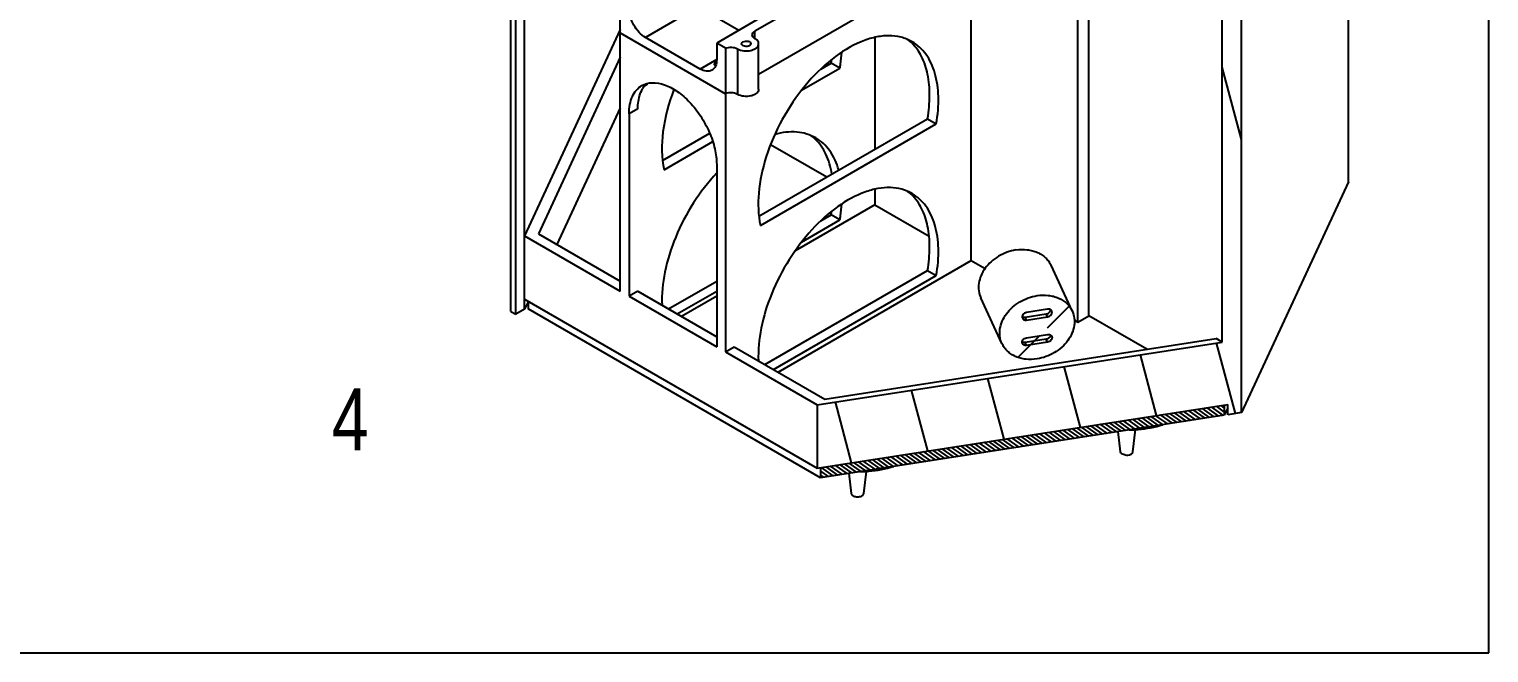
# Model space of a CAD drawing. Header units: millimetres. Extents: x 0 to 1189, y 0 to 841.
# Drawn here: x 717.8 to 1189, y 0 to 201.2 of the extents above; entities that cross this region are included whole.
import ezdxf

# ---------------------------------------------------------------- set-up
doc = ezdxf.new("R2010")
doc.units = ezdxf.units.MM
doc.header["$LTSCALE"] = 65.395
doc.layers.get('0').update_dxf_attribs({"linetype": 'CONTINUOUS'})
doc.layers.add('AXIS', color=7, linetype='CONTINUOUS')
doc.layers.add('SURFACES', color=7, linetype='CONTINUOUS')
doc.styles.get("Standard").update_dxf_attribs({"font": 'txt', "width": 0.8})

msp = doc.modelspace()

# ---------------------------------------------------------------- hatches: boundary and pattern name
at = {"linetype": 'Continuous'}
h = msp.add_hatch(dxfattribs=at)
h.set_pattern_fill('DEFAULT__2', color=2, scale=24.760129, angle=285, style=0, pattern_type=0)
h.set_pattern_definition([(285, (0, 0), (23.91645, 6.4084), [])])
edge = h.paths.add_edge_path()
edge.add_line((972.14, 59.58), (1104.7, 80.09))
edge.add_line((972.14, 80), (972.14, 59.58))
edge.add_line((972.14, 80), (1102.91, 100.23))
edge.add_line((1102.91, 100.23), (1102.91, 254.54))
edge.add_line((1104.7, 254.82), (1102.91, 254.54))
edge.add_line((1104.7, 254.82), (1104.7, 354.43))
edge.add_line((1104.7, 354.43), (1109.16, 355.12))
edge.add_line((1109.16, 77.51), (1109.16, 355.12))
edge.add_line((1109.16, 77.51), (1104.7, 76.82))
edge.add_line((1104.7, 76.82), (1104.7, 80.09))
edge = h.paths.add_edge_path()
edge.add_line((985.56, 322.94), (972.18, 320.87))
edge.add_line((985.56, 322.94), (985.56, 304.65))
edge.add_line((972.18, 302.58), (985.56, 304.65))
edge.add_line((972.18, 320.87), (972.18, 302.58))
edge = h.paths.add_edge_path()
edge.add_line((1091.36, 339.31), (1097.6, 340.27))
edge.add_line((1097.6, 340.27), (1097.6, 314.96))
edge.add_line((1091.36, 316.63), (1097.6, 314.96))
edge.add_line((1091.36, 339.31), (1091.36, 316.63))
h = msp.add_hatch(dxfattribs=at)
h.set_pattern_fill('DEFAULT__1', color=2, scale=23.78, angle=45, style=0, pattern_type=0)
h.set_pattern_definition([(45, (0, 0), (-16.815, 16.815), [])])
edge = h.paths.add_edge_path()
edge.add_ellipse((1043.17, 105.02), major_axis=(11.34, 5.26), ratio=0.788679, start_angle=249.8958, end_angle=429.8958, ccw=False)
edge.add_ellipse((1043.17, 105.02), major_axis=(11.34, 5.26), ratio=0.788679, start_angle=429.8958, end_angle=609.8958, ccw=False)
edge.add_line((1046.55, 110.85), (1039.79, 109.81))
edge.add_ellipse((1039.79, 108.58), major_axis=(1.36, 0.63), ratio=0.788679, start_angle=69.8958, end_angle=249.8958)
edge.add_line((1039.79, 107.36), (1046.55, 108.4))
edge.add_ellipse((1046.55, 109.63), major_axis=(1.36, 0.63), ratio=0.788679, start_angle=-110.1042, end_angle=69.8958)
edge.add_line((1046.55, 100.24), (1039.79, 99.19))
edge.add_ellipse((1046.55, 101.46), major_axis=(1.36, 0.63), ratio=0.788679, start_angle=249.8958, end_angle=429.8958, ccw=False)
edge.add_line((1039.79, 101.64), (1046.55, 102.69))
edge.add_ellipse((1039.79, 100.42), major_axis=(1.36, 0.63), ratio=0.788679, start_angle=429.8958, end_angle=609.8958, ccw=False)
h = msp.add_hatch(dxfattribs=at)
h.set_pattern_fill('DEFAULT__3', color=2, scale=1.050693, angle=325, style=0, pattern_type=0)
h.set_pattern_definition([(325, (0, 0), (0.6026527, 0.8606773), [])])
edge = h.paths.add_edge_path()
edge.add_line((1103.58, 79.92), (973.26, 59.76))
edge.add_line((1103.58, 79.92), (1103.58, 76.65))
edge.add_line((1103.58, 76.65), (973.26, 56.49))
edge.add_line((973.26, 59.76), (973.26, 56.49))

# ---------------------------------------------------------------- linework, layer by layer
at = {"color": 7, "linetype": 'Continuous'}
for p, q in [((1189, 0), (1189, 841)), ((873.26, 110.14), (873.26, 387.75)), ((874.89, 109.2), (874.89, 386.81)), ((877.72, 134.51), (877.74, 355.8)), ((1109.16, 77.51), (1109.16, 355.12)), ((1102.91, 100.23), (1102.91, 254.54)), ((1056.35, 106.69), (1056.35, 253)), ((1012.38, 235.37), (952.1, 200.57)), ((1012.38, 220.67), (953.27, 186.55)), ((1021.93, 126.57), (1021.93, 220.49)), ((908.62, 116.67), (908.62, 214.65)), ((932.14, 209.36), (946.91, 200.83)), ((956.59, 206.43), (939.73, 196.69)), ((1059.89, 108.73), (1059.89, 205.08)), ((908.62, 201.08), (877.72, 134.51)), ((908.62, 199.96), (942.56, 180.36)), ((934.43, 188.32), (916.75, 198.53)), ((990.81, 198.54), (990.81, 162.5)), ((942.56, 195.06), (939.73, 196.69)), ((939.73, 196.69), (939.73, 191.38)), ((942.56, 195.06), (942.56, 97.08)), ((908.62, 192.15), (882.18, 135.2)), ((908.62, 175.82), (888.16, 131.75)), ((911.44, 173.83), (911.44, 115.04)), ((953.39, 140.89), (1007.8, 172.31)), ((953.85, 137.89), (1010.63, 170.67)), ((1007.8, 172.31), (1010.63, 170.67)), ((957.15, 163.97), (975.26, 153.52)), ((939.73, 157.5), (939.73, 98.71)), ((1143.72, 151.98), (1109.16, 77.51)), ((990.81, 149.55), (990.81, 144.53)), ((990.81, 144.53), (965.04, 129.65)), ((990.81, 144.53), (1008.32, 134.43)), ((877.72, 134.51), (908.62, 116.67)), ((877.72, 110.83), (877.72, 134.51)), ((882.18, 135.2), (908.62, 119.94)), ((955.29, 93), (1007.8, 123.32)), ((959.53, 90.55), (1021.93, 126.57)), ((1007.8, 123.32), (1010.63, 121.68)), ((1021.93, 126.57), (1026.39, 123.99)), ((1054.5, 110.28), (1047.67, 125.01)), ((958.11, 91.36), (1010.63, 121.68)), ((877.72, 114.1), (972.14, 59.58)), ((878.84, 113.23), (877.72, 110.83)), ((914.27, 116.67), (911.44, 115.04)), ((911.44, 115.04), (939.73, 98.71)), ((914.27, 116.67), (939.73, 101.98)), ((939.73, 115.04), (928.42, 108.51)), ((1031.83, 99.76), (1024.99, 114.48)), ((873.26, 110.14), (874.89, 109.2)), ((877.72, 110.83), (874.89, 109.2)), ((973.26, 56.49), (878.84, 111)), ((1046.55, 110.85), (1039.79, 109.81)), ((1039.79, 107.36), (1046.55, 108.4)), ((1056.35, 106.69), (1059.89, 108.73)), ((1078.65, 97.91), (1059.89, 108.73)), ((1055.22, 107.35), (1056.35, 106.69)), ((972.14, 80), (1102.91, 100.23)), ((974.65, 81.82), (1100.95, 101.36)), ((1039.79, 101.64), (1046.55, 102.69)), ((1046.55, 100.24), (1039.79, 99.19)), ((1102.91, 100.23), (1100.95, 101.36)), ((942.56, 97.08), (945.39, 98.71)), ((942.56, 97.08), (972.14, 80)), ((945.39, 98.71), (974.65, 81.82)), ((972.14, 59.58), (1104.7, 80.09)), ((972.14, 80), (972.14, 59.58)), ((1103.58, 76.65), (973.26, 56.49)), ((1103.58, 79.92), (1103.58, 76.65)), ((1104.7, 79.05), (1103.58, 76.65)), ((1104.7, 76.82), (1104.7, 80.09)), ((1109.16, 77.51), (1104.7, 76.82)), ((1070.14, 64.86), (1069.37, 71.36)), ((1074.13, 64.86), (1074.98, 72)), ((973.26, 59.76), (973.26, 56.49)), ((983.22, 51.4), (982.45, 57.91)), ((987.21, 51.4), (988.06, 58.54)), ((0, 0), (1189, 0))]:
    msp.add_line(p, q, dxfattribs=at)
at = {"color": 9, "linetype": 'Continuous'}
for p, q in [((933.61, 208.26), (916.75, 198.53)), ((952.1, 198.12), (952.1, 200.57)), ((946.43, 194.86), (946.43, 180.17)), ((939.73, 191.38), (934.43, 188.32)), ((914.27, 175.46), (911.44, 173.83)), ((1046.55, 108.4), (1046.12, 109.32)), ((1039.79, 107.36), (1039.36, 108.27)), ((1039.79, 99.19), (1039.36, 100.11)), ((1046.55, 100.24), (1046.12, 101.15))]:
    msp.add_line(p, q, dxfattribs=at)
at = {"color": 7, "linetype": 'Continuous'}
for centre, radius, start, end in [((992.83, 186.52), 14.18, 46.7575, 53.0619), ((992.61, 186.28), 14.52, 46.0942, 46.7755), ((922.97, 177.76), 8.31, 144.4284, 149.5001), ((992.83, 137.53), 14.18, 46.7575, 53.0619), ((992.61, 137.29), 14.52, 46.0942, 46.7755)]:
    msp.add_arc(centre, radius, start, end, dxfattribs=at)
msp.add_ellipse((921.27, 163.17), major_axis=(14.14, 24.49), ratio=0.577349, start_param=0.969734, end_param=1.041418, dxfattribs=at)
for points, knots in [([(916.75, 198.53), (916, 198.96), (914.57, 200.16), (912.91, 202.43), (911.77, 205.01), (911.44, 206.84), (911.44, 207.71)], [0, 0, 0, 0, 0.237237, 0.499999, 0.762762, 1, 1, 1, 1]), ([(951.22, 199.34), (951.22, 199.58), (951.43, 200.1), (951.86, 200.43), (952.1, 200.57)], [0, 0, 0, 0, 0.449174, 1, 1, 1, 1]), ([(952.1, 198.12), (951.86, 198.26), (951.43, 198.59), (951.22, 199.11), (951.22, 199.34)], [0, 0, 0, 0, 0.550826, 1, 1, 1, 1]), ([(953.27, 196.49), (953.27, 196.8), (953, 197.49), (952.43, 197.93), (952.1, 198.12)], [0, 0, 0, 0, 0.449171, 1, 1, 1, 1]), ([(1002.8, 197.14), (1001.69, 197.78), (999.22, 198.78), (995.13, 199.23), (990.74, 198.7), (984.37, 196.62), (976.36, 191.59), (967.79, 182.96), (960.59, 172.27), (955.47, 160.55), (952.91, 148.92), (953.12, 141.3), (953.85, 137.89)], [0, 0, 0, 0, 0.043244, 0.088599, 0.13771, 0.191544, 0.313822, 0.452728, 0.600341, 0.746761, 0.88234, 1, 1, 1, 1]), ([(942.56, 195.06), (943.18, 195.31), (944.53, 195.49), (945.87, 195.19), (946.43, 194.86)], [0, 0, 0, 0, 0.510163, 1, 1, 1, 1]), ([(946.43, 194.86), (947.05, 194.5), (948.53, 194.1), (950.4, 194.19), (951.78, 194.65), (952.59, 195.14), (953.13, 195.75), (953.27, 196.26), (953.27, 196.49)], [0, 0, 0, 0, 0.269423, 0.560957, 0.695239, 0.813046, 0.912835, 1, 1, 1, 1]), ([(1007.8, 172.31), (1008.23, 174.8), (1008.71, 179.61), (1008.13, 186.45), (1006.23, 192.31), (1003.97, 195.49), (1002.68, 196.74)], [0, 0, 0, 0, 0.293711, 0.55761, 0.791111, 1, 1, 1, 1]), ([(1010.63, 170.67), (1011.13, 173.56), (1011.62, 179.07), (1010.59, 186.81), (1007.75, 193.14), (1004.54, 196.14), (1002.8, 197.14)], [0, 0, 0, 0, 0.300391, 0.564494, 0.793568, 1, 1, 1, 1]), ([(939.73, 191.38), (939.73, 190.67), (939.56, 189.34), (938.68, 188.24), (938.18, 187.95)], [0, 0, 0, 0, 0.550785, 1, 1, 1, 1]), ([(939.06, 189.88), (939.06, 189.91), (939.07, 190.05), (939.11, 190.19), (939.16, 190.29)], [0, 0, 0, 0, 0.23172, 1, 1, 1, 1]), ([(939.35, 189.36), (939.27, 189.41), (939.1, 189.56), (939.06, 189.77), (939.06, 189.88)], [0, 0, 0, 0, 0.49469, 1, 1, 1, 1]), ([(939.16, 190.29), (939.19, 190.35), (939.33, 190.6), (939.53, 190.8), (939.71, 190.94)], [0, 0, 0, 0, 0.223673, 1, 1, 1, 1]), ([(939.71, 190.92), (939.66, 190.88), (939.48, 190.73), (939.32, 190.54), (939.23, 190.39)], [0, 0, 0, 0, 0.266975, 1, 1, 1, 1]), ([(915.59, 182.99), (916.59, 183.56), (919.1, 184.21), (923.14, 183.4), (927.27, 181.14), (931.22, 177.64), (934.72, 173.16), (937.47, 168.08), (939.25, 162.8), (939.73, 159.21), (939.73, 157.5)], [0, 0, 0, 0, 0.086937, 0.186415, 0.303812, 0.43763, 0.582131, 0.729445, 0.871175, 1, 1, 1, 1]), ([(938.18, 187.95), (937.67, 187.66), (936.29, 187.45), (935.05, 187.96), (934.43, 188.32)], [0, 0, 0, 0, 0.449216, 1, 1, 1, 1]), ([(911.44, 173.83), (911.44, 174.84), (911.6, 176.77), (912.38, 179.42), (913.69, 181.57), (914.93, 182.61), (915.59, 182.99)], [0, 0, 0, 0, 0.289752, 0.54908, 0.782217, 1, 1, 1, 1]), ([(914.27, 175.46), (914.27, 176.08), (914.38, 178.32), (914.98, 180.58), (915.81, 181.97)], [0, 0, 0, 0, 0.276426, 1, 1, 1, 1]), ([(946.43, 180.17), (945.87, 180.49), (944.53, 180.8), (943.18, 180.62), (942.56, 180.36)], [0, 0, 0, 0, 0.489837, 1, 1, 1, 1]), ([(953.27, 181.79), (953.27, 181.56), (953.13, 181.06), (952.59, 180.44), (951.78, 179.95), (950.4, 179.49), (948.53, 179.4), (947.05, 179.81), (946.43, 180.17)], [0, 0, 0, 0, 0.087165, 0.186954, 0.304761, 0.439043, 0.730577, 1, 1, 1, 1]), ([(1002.8, 148.15), (1001.77, 148.75), (999.48, 149.69), (995.71, 150.22), (991.65, 149.88), (985.76, 148.23), (978.26, 144), (970.02, 136.49), (962.81, 126.96), (957.25, 116.22), (953.8, 105.17), (953.05, 97.7), (953.2, 94.18)], [0, 0, 0, 0, 0.042912, 0.087664, 0.135735, 0.188063, 0.306339, 0.4411, 0.586168, 0.733242, 0.873647, 1, 1, 1, 1]), ([(1007.8, 123.32), (1008.23, 125.81), (1008.71, 130.62), (1008.13, 137.46), (1006.23, 143.32), (1003.97, 146.5), (1002.68, 147.75)], [0, 0, 0, 0, 0.293711, 0.55761, 0.791111, 1, 1, 1, 1]), ([(1010.63, 121.68), (1011.13, 124.57), (1011.62, 130.08), (1010.59, 137.82), (1007.75, 144.15), (1004.54, 147.15), (1002.8, 148.15)], [0, 0, 0, 0, 0.300391, 0.564494, 0.793568, 1, 1, 1, 1]), ([(1031.83, 99.76), (1031.49, 100.48), (1031.04, 102.05), (1031.09, 104.55), (1031.83, 107.06), (1033.22, 109.43), (1035.16, 111.55), (1037.55, 113.3), (1040.25, 114.58), (1042.19, 115.08), (1043.17, 115.23)], [0, 0, 0, 0, 0.108218, 0.219962, 0.337702, 0.46231, 0.593088, 0.728122, 0.864736, 1, 1, 1, 1]), ([(1043.17, 115.23), (1044.36, 115.41), (1046.18, 115.47), (1048.49, 115.05), (1050.08, 114.51), (1051.52, 113.74), (1052.76, 112.77), (1053.78, 111.61), (1054.29, 110.74), (1054.5, 110.28)], [0, 0, 0, 0, 0.273775, 0.404829, 0.53128, 0.653245, 0.771292, 0.886425, 1, 1, 1, 1]), ([(1039.79, 109.81), (1039.55, 109.77), (1039.1, 109.6), (1038.57, 109.15), (1038.34, 108.63), (1038.33, 108.22), (1038.38, 108.04), (1038.42, 107.95)], [0, 0, 0, 0, 0.271829, 0.537462, 0.779088, 0.891314, 1, 1, 1, 1]), ([(1054.5, 110.28), (1054.84, 109.57), (1055.29, 107.99), (1055.25, 105.49), (1054.5, 102.98), (1053.12, 100.61), (1051.17, 98.49), (1048.78, 96.75), (1046.08, 95.47), (1044.14, 94.97), (1043.17, 94.82)], [0, 0, 0, 0, 0.108218, 0.219962, 0.337702, 0.46231, 0.593088, 0.728122, 0.864736, 1, 1, 1, 1]), ([(1047.91, 110.26), (1047.86, 110.37), (1047.71, 110.57), (1047.38, 110.78), (1046.97, 110.88), (1046.69, 110.87), (1046.55, 110.85)], [0, 0, 0, 0, 0.228277, 0.468041, 0.725478, 1, 1, 1, 1]), ([(1046.55, 108.4), (1046.78, 108.44), (1047.23, 108.6), (1047.76, 109.06), (1047.99, 109.57), (1048, 109.98), (1047.95, 110.17), (1047.91, 110.26)], [0, 0, 0, 0, 0.271829, 0.537462, 0.779088, 0.891314, 1, 1, 1, 1]), ([(1038.42, 107.95), (1038.48, 107.84), (1038.63, 107.63), (1038.96, 107.43), (1039.36, 107.32), (1039.64, 107.33), (1039.79, 107.36)], [0, 0, 0, 0, 0.228277, 0.468041, 0.725478, 1, 1, 1, 1]), ([(1043.17, 94.82), (1041.97, 94.63), (1040.16, 94.57), (1037.84, 94.99), (1036.25, 95.54), (1034.82, 96.3), (1033.57, 97.27), (1032.55, 98.43), (1032.04, 99.3), (1031.83, 99.76)], [0, 0, 0, 0, 0.273775, 0.404829, 0.53128, 0.653245, 0.771292, 0.886425, 1, 1, 1, 1]), ([(1038.42, 99.78), (1038.38, 99.87), (1038.33, 100.06), (1038.34, 100.47), (1038.57, 100.98), (1039.1, 101.44), (1039.55, 101.6), (1039.79, 101.64)], [0, 0, 0, 0, 0.108686, 0.220912, 0.462538, 0.728171, 1, 1, 1, 1]), ([(1039.79, 99.19), (1039.64, 99.17), (1039.36, 99.16), (1038.96, 99.26), (1038.63, 99.47), (1038.48, 99.67), (1038.42, 99.78)], [0, 0, 0, 0, 0.274522, 0.531959, 0.771723, 1, 1, 1, 1]), ([(1046.55, 102.69), (1046.69, 102.71), (1046.97, 102.72), (1047.38, 102.62), (1047.71, 102.41), (1047.86, 102.2), (1047.91, 102.09)], [0, 0, 0, 0, 0.274522, 0.531959, 0.771723, 1, 1, 1, 1]), ([(1047.91, 102.09), (1047.95, 102.01), (1048, 101.82), (1047.99, 101.41), (1047.76, 100.9), (1047.23, 100.44), (1046.78, 100.27), (1046.55, 100.24)], [0, 0, 0, 0, 0.108686, 0.220912, 0.462538, 0.728171, 1, 1, 1, 1])]:
    msp.add_open_spline(points, degree=3, knots=knots, dxfattribs=at)
at = {"layer": 'AXIS', "color": 7, "linetype": 'Continuous'}
msp.add_line((953.27, 181.79), (953.27, 196.49), dxfattribs=at)
for points, knots in [([(947.77, 196.49), (947.77, 196.54), (947.82, 196.8), (948.04, 197), (948.21, 197.1)], [0, 0, 0, 0, 0.220966, 1, 1, 1, 1]), ([(950.34, 195.87), (950.1, 195.74), (949.55, 195.59), (948.73, 195.64), (948.04, 195.9), (947.77, 196.31), (947.77, 196.49)], [0, 0, 0, 0, 0.271611, 0.564793, 0.816422, 1, 1, 1, 1]), ([(948.21, 197.1), (948.45, 197.23), (949, 197.39), (949.82, 197.34), (950.51, 197.08), (950.77, 196.67), (950.77, 196.49)], [0, 0, 0, 0, 0.271611, 0.564793, 0.816422, 1, 1, 1, 1]), ([(950.77, 196.49), (950.77, 196.43), (950.73, 196.17), (950.51, 195.98), (950.34, 195.87)], [0, 0, 0, 0, 0.220966, 1, 1, 1, 1]), ([(1036.33, 129.95), (1035.36, 129.8), (1033.42, 129.3), (1030.72, 128.02), (1028.33, 126.27), (1026.38, 124.16), (1025, 121.78), (1024.25, 119.27), (1024.21, 116.77), (1024.66, 115.2), (1024.99, 114.48)], [0, 0, 0, 0, 0.135264, 0.271879, 0.406913, 0.537692, 0.662299, 0.780038, 0.891782, 1, 1, 1, 1]), ([(1036.33, 129.95), (1037.53, 130.13), (1039.34, 130.19), (1041.66, 129.77), (1043.25, 129.23), (1044.68, 128.46), (1045.93, 127.49), (1046.94, 126.34), (1047.46, 125.46), (1047.67, 125.01)], [0, 0, 0, 0, 0.273774, 0.404828, 0.531279, 0.653244, 0.771292, 0.886425, 1, 1, 1, 1]), ([(1072.94, 71.9), (1073.88, 71.92), (1077.54, 72.11), (1081.19, 72.77), (1083.79, 73.58)], [0, 0, 0, 0, 0.256737, 1, 1, 1, 1]), ([(1071.62, 63.82), (1071.43, 63.85), (1070.84, 63.98), (1070.19, 64.43), (1070.14, 64.86)], [0, 0, 0, 0, 0.313104, 1, 1, 1, 1]), ([(1071.62, 63.82), (1071.91, 63.78), (1072.79, 63.73), (1074.05, 64.21), (1074.13, 64.86)], [0, 0, 0, 0, 0.309503, 1, 1, 1, 1]), ([(985.96, 58.44), (986.91, 58.46), (990.61, 58.65), (994.29, 59.32), (996.92, 60.14)], [0, 0, 0, 0, 0.256803, 1, 1, 1, 1]), ([(983.39, 51.01), (983.6, 50.74), (984.35, 50.36), (985.35, 50.28), (986.18, 50.45), (986.8, 50.71), (987.18, 51.12), (987.21, 51.41)], [0, 0, 0, 0, 0.237661, 0.531446, 0.675872, 0.805033, 1, 1, 1, 1])]:
    msp.add_open_spline(points, degree=3, knots=knots, dxfattribs=at)
for points in [[(983.28, 51.18), (983.25, 51.25), (983.23, 51.32), (983.22, 51.39)], [(983.28, 51.18), (983.31, 51.12), (983.35, 51.06), (983.39, 51.01)]]:
    msp.add_open_spline(points, degree=3, dxfattribs=at)
at = {"layer": 'SURFACES', "color": 7, "linetype": 'Continuous'}
for p, q in [((1143.72, 151.98), (1143.72, 429.59)), ((967.14, 181.49), (979.52, 188.64)), ((973.33, 188.33), (976.69, 190.27)), ((979.52, 188.64), (976.69, 190.27)), ((922.27, 158.85), (937.48, 167.63)), ((922.74, 155.85), (938.47, 164.94)), ((967.14, 132.5), (979.52, 139.65)), ((973.33, 139.34), (976.69, 141.28)), ((979.52, 139.65), (976.69, 141.28)), ((924.17, 110.96), (939.73, 119.94)), ((878.84, 113.45), (878.84, 111)), ((927, 109.33), (939.73, 116.67)), ((1039.36, 108.27), (1046.12, 109.32)), ((1046.12, 101.15), (1039.36, 100.11))]:
    msp.add_line(p, q, dxfattribs=at)
for centre, radius, start, end in [((926.9, 198.86), 50.53, 350.2134, 351.5277), ((961.72, 155.5), 14.18, 46.7575, 53.0619), ((961.5, 155.25), 14.52, 46.0942, 46.7755), ((926.9, 149.87), 50.53, 350.2134, 351.5277)]:
    msp.add_arc(centre, radius, start, end, dxfattribs=at)
for points, knots in [([(979.52, 188.64), (979.6, 189.07), (979.87, 190.78), (980.05, 192.5), (980.13, 193.79)], [0, 0, 0, 0, 0.255409, 1, 1, 1, 1]), ([(925.95, 181.76), (924.24, 177.35), (921.89, 168.81), (921.88, 159.82), (922.74, 155.85)], [0, 0, 0, 0, 0.538082, 1, 1, 1, 1]), ([(971.69, 166.12), (970.78, 166.64), (968.8, 167.5), (964.34, 168.33), (960.82, 167.87), (958.53, 167.25)], [0, 0, 0, 0, 0.232722, 0.473239, 1, 1, 1, 1]), ([(976.94, 154.49), (976.57, 156.69), (975.41, 160.79), (972.98, 164.34), (971.56, 165.71)], [0, 0, 0, 0, 0.530926, 1, 1, 1, 1]), ([(979.12, 155.75), (978.5, 157.95), (976.73, 162.01), (973.46, 165.09), (971.69, 166.12)], [0, 0, 0, 0, 0.526842, 1, 1, 1, 1]), ([(939.73, 154.81), (936.94, 151.83), (931.91, 145.27), (926.24, 134.43), (922.71, 123.26), (921.93, 115.7), (922.08, 112.15)], [0, 0, 0, 0, 0.259064, 0.522289, 0.773789, 1, 1, 1, 1]), ([(979.52, 139.65), (979.6, 140.08), (979.87, 141.79), (980.05, 143.51), (980.13, 144.8)], [0, 0, 0, 0, 0.255409, 1, 1, 1, 1]), ([(1038.34, 108.47), (1038.48, 108.37), (1038.82, 108.24), (1039.18, 108.24), (1039.36, 108.27)], [0, 0, 0, 0, 0.478254, 1, 1, 1, 1]), ([(1046.12, 109.32), (1046.3, 109.34), (1046.66, 109.46), (1047.11, 109.76), (1047.44, 110.17), (1047.55, 110.5), (1047.57, 110.66)], [0, 0, 0, 0, 0.262094, 0.523414, 0.771663, 1, 1, 1, 1]), ([(1039.36, 100.11), (1039.18, 100.08), (1038.82, 100.08), (1038.48, 100.21), (1038.34, 100.3)], [0, 0, 0, 0, 0.521746, 1, 1, 1, 1]), ([(1047.57, 102.49), (1047.55, 102.33), (1047.44, 102.01), (1047.11, 101.6), (1046.66, 101.29), (1046.3, 101.18), (1046.12, 101.15)], [0, 0, 0, 0, 0.228337, 0.476586, 0.737906, 1, 1, 1, 1])]:
    msp.add_open_spline(points, degree=3, knots=knots, dxfattribs=at)

# ---------------------------------------------------------------- texts
at = {"color": 2, "linetype": 'Continuous', "insert": (815.48, 85.29), "char_height": 20, "width": 29.2857, "attachment_point": 1, "line_spacing_factor": 0.9}
msp.add_mtext('4', dxfattribs=at)

doc.saveas('drawing.dxf')
